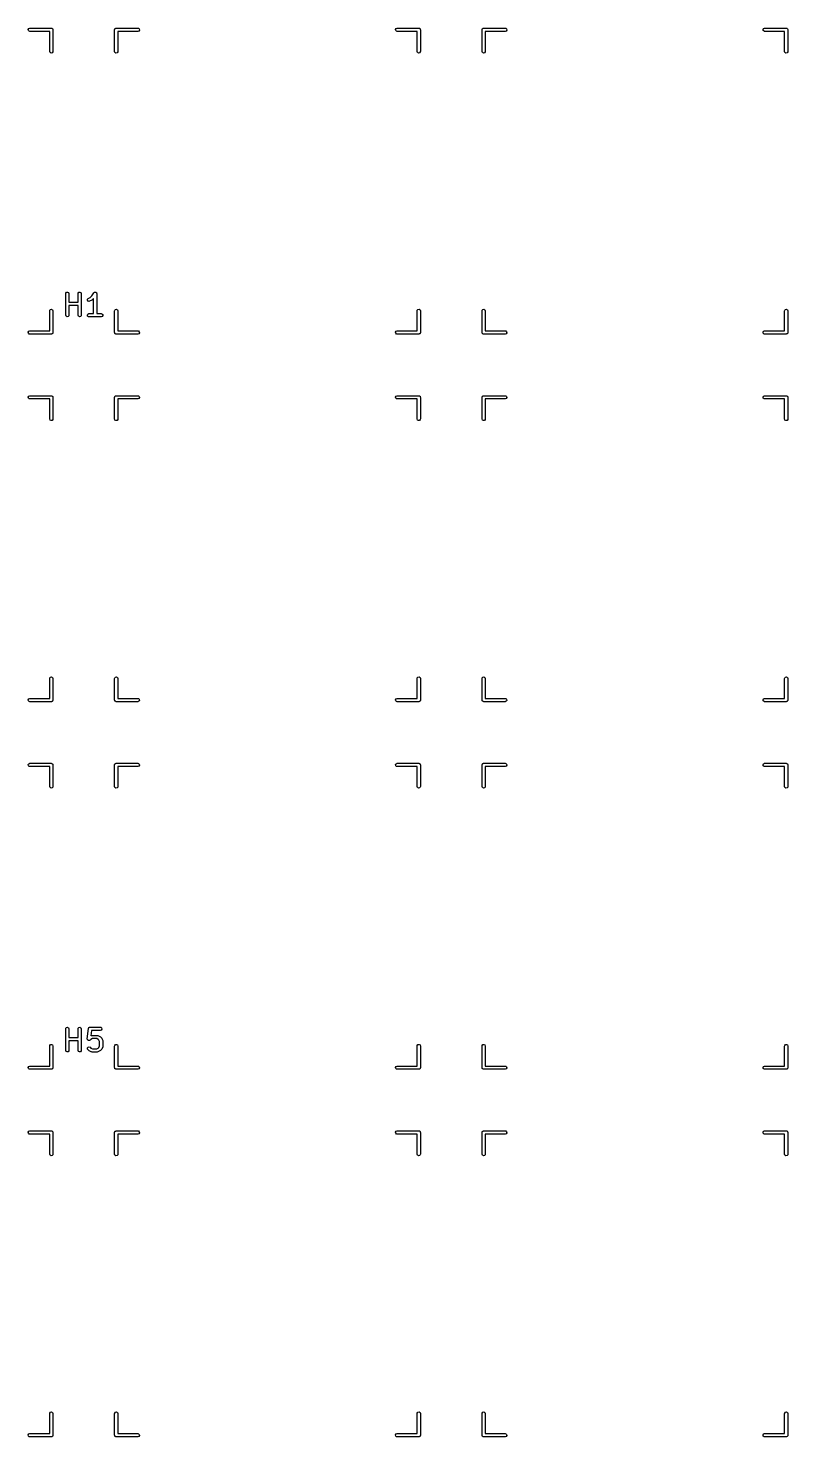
# Model space of a CAD drawing. Extents: x 2.98 to 9.56, y -3.21 to -0.64.
# Drawn here: x 4.835 to 6.218, y -3.207 to -0.642 of the extents above; entities that cross this region are included whole.
import ezdxf

# ---------------------------------------------------------------- set-up
doc = ezdxf.new("R2010")
doc.units = 0
doc.header["$MEASUREMENT"] = 0
doc.layers.add('BLACK', color=7, linetype='CONTINUOUS')

msp = doc.modelspace()

# ---------------------------------------------------------------- linework, layer by layer
at = {"layer": 'BLACK', "linetype": 'CONTINUOUS'}
for p, q in [((4.83469, -0.644172), (4.8357, -0.642423)), ((4.83504, -0.646161), (4.83469, -0.644172)), ((4.83659, -0.647459), (4.83504, -0.646161)), ((4.8357, -0.642423), (4.8376, -0.641732)), ((4.8376, -0.647637), (4.83659, -0.647459)), ((4.8376, -0.641732), (4.87697, -0.641732)), ((4.87401, -0.647637), (4.8376, -0.647637)), ((4.87401, -0.684055), (4.87401, -0.647637)), ((4.87697, -0.641732), (4.87735, -0.641799)), ((4.87735, -0.641799), (4.87748, -0.641777)), ((4.87748, -0.641777), (4.87759, -0.641842)), ((4.87759, -0.641842), (4.87798, -0.64191)), ((4.87798, -0.64191), (4.87856, -0.642403)), ((4.87856, -0.642403), (4.87923, -0.642787)), ((4.87923, -0.642787), (4.87932, -0.643037)), ((4.87932, -0.643037), (4.87952, -0.643208)), ((4.87952, -0.643208), (4.87966, -0.643964)), ((4.87966, -0.643964), (4.87992, -0.644685)), ((4.87992, -0.644685), (4.87992, -0.684055)), ((4.99212, -0.644685), (4.99219, -0.644301)), ((4.99212, -0.684055), (4.99212, -0.644685)), ((4.99217, -0.644172), (4.99223, -0.644058)), ((4.99219, -0.644301), (4.99217, -0.644172)), ((4.99223, -0.644058), (4.9923, -0.643675)), ((4.9923, -0.643675), (4.99279, -0.643087)), ((4.99279, -0.643087), (4.99318, -0.642423)), ((4.99318, -0.642423), (4.99343, -0.642332)), ((4.99343, -0.642332), (4.9936, -0.642127)), ((4.9936, -0.642127), (4.99436, -0.641994)), ((4.99436, -0.641994), (4.99508, -0.641732)), ((4.99508, -0.641732), (5.03445, -0.641732)), ((5.03445, -0.647637), (4.99803, -0.647637)), ((4.99803, -0.647637), (4.99803, -0.684055)), ((5.03445, -0.641732), (5.03546, -0.64191)), ((5.03634, -0.646947), (5.03445, -0.647637)), ((5.03546, -0.64191), (5.037, -0.643208)), ((5.03735, -0.645197), (5.03634, -0.646947)), ((5.037, -0.643208), (5.03735, -0.645197)), ((5.50398, -0.644172), (5.50499, -0.642423)), ((5.50433, -0.646161), (5.50398, -0.644172)), ((5.50588, -0.647459), (5.50433, -0.646161)), ((5.50499, -0.642423), (5.50689, -0.641732)), ((5.50689, -0.647637), (5.50588, -0.647459)), ((5.50689, -0.641732), (5.54626, -0.641732)), ((5.5433, -0.647637), (5.50689, -0.647637)), ((5.5433, -0.684055), (5.5433, -0.647637)), ((5.54626, -0.641732), (5.54664, -0.641799)), ((5.54664, -0.641799), (5.54677, -0.641777)), ((5.54677, -0.641777), (5.54688, -0.641842)), ((5.54688, -0.641842), (5.54727, -0.64191)), ((5.54727, -0.64191), (5.54785, -0.642403)), ((5.54785, -0.642403), (5.54852, -0.642787)), ((5.54852, -0.642787), (5.54861, -0.643037)), ((5.54861, -0.643037), (5.54881, -0.643208)), ((5.54881, -0.643208), (5.54895, -0.643964)), ((5.54895, -0.643964), (5.54921, -0.644685)), ((5.54921, -0.644685), (5.54921, -0.684055)), ((5.66141, -0.644685), (5.66148, -0.644301)), ((5.66141, -0.684055), (5.66141, -0.644685)), ((5.66146, -0.644172), (5.66152, -0.644058)), ((5.66148, -0.644301), (5.66146, -0.644172)), ((5.66152, -0.644058), (5.66159, -0.643675)), ((5.66159, -0.643675), (5.66209, -0.643087)), ((5.66209, -0.643087), (5.66247, -0.642423)), ((5.66247, -0.642423), (5.66272, -0.642332)), ((5.66272, -0.642332), (5.66289, -0.642127)), ((5.66289, -0.642127), (5.66365, -0.641994)), ((5.66365, -0.641994), (5.66437, -0.641732)), ((5.66437, -0.641732), (5.70374, -0.641732)), ((5.70374, -0.647637), (5.66732, -0.647637)), ((5.66732, -0.647637), (5.66732, -0.684055)), ((5.70374, -0.641732), (5.70475, -0.64191)), ((5.70564, -0.646947), (5.70374, -0.647637)), ((5.70475, -0.64191), (5.70629, -0.643208)), ((5.70665, -0.645197), (5.70564, -0.646947)), ((5.70629, -0.643208), (5.70665, -0.645197)), ((6.17327, -0.644172), (6.17428, -0.642423)), ((6.17362, -0.646161), (6.17327, -0.644172)), ((6.17517, -0.647459), (6.17362, -0.646161)), ((6.17428, -0.642423), (6.17618, -0.641732)), ((6.17618, -0.647637), (6.17517, -0.647459)), ((6.17618, -0.641732), (6.21555, -0.641732)), ((6.2126, -0.647637), (6.17618, -0.647637)), ((6.2126, -0.684055), (6.2126, -0.647637)), ((6.21555, -0.641732), (6.21593, -0.641799)), ((6.21593, -0.641799), (6.21606, -0.641777)), ((6.21606, -0.641777), (6.21617, -0.641842)), ((6.21617, -0.641842), (6.21656, -0.64191)), ((6.21656, -0.64191), (6.21715, -0.642403)), ((6.21715, -0.642403), (6.21781, -0.642787)), ((6.21781, -0.642787), (6.2179, -0.643037)), ((6.2179, -0.643037), (6.21811, -0.643208)), ((6.21811, -0.643208), (6.21824, -0.643964)), ((6.21824, -0.643964), (6.2185, -0.644685)), ((6.2185, -0.644685), (6.2185, -0.684055)), ((4.8747, -0.685953), (4.87401, -0.684055)), ((4.87645, -0.686963), (4.8747, -0.685953)), ((4.87844, -0.686612), (4.87645, -0.686963)), ((4.87974, -0.685065), (4.87844, -0.686612)), ((4.87992, -0.684055), (4.87974, -0.685065)), ((4.99281, -0.685953), (4.99212, -0.684055)), ((4.99456, -0.686963), (4.99281, -0.685953)), ((4.99655, -0.686612), (4.99456, -0.686963)), ((4.99785, -0.685065), (4.99655, -0.686612)), ((4.99803, -0.684055), (4.99785, -0.685065)), ((5.544, -0.685953), (5.5433, -0.684055)), ((5.54574, -0.686963), (5.544, -0.685953)), ((5.54773, -0.686612), (5.54574, -0.686963)), ((5.54903, -0.685065), (5.54773, -0.686612)), ((5.54921, -0.684055), (5.54903, -0.685065)), ((5.66211, -0.685953), (5.66141, -0.684055)), ((5.66385, -0.686963), (5.66211, -0.685953)), ((5.66584, -0.686612), (5.66385, -0.686963)), ((5.66714, -0.685065), (5.66584, -0.686612)), ((5.66732, -0.684055), (5.66714, -0.685065)), ((6.21329, -0.685953), (6.2126, -0.684055)), ((6.21504, -0.686963), (6.21329, -0.685953)), ((6.21702, -0.686612), (6.21504, -0.686963)), ((6.21832, -0.685065), (6.21702, -0.686612)), ((6.2185, -0.684055), (6.21832, -0.685065)), ((4.90307, -1.12509), (4.90325, -1.12408)), ((4.90307, -1.16446), (4.90307, -1.12509)), ((4.90325, -1.12408), (4.90455, -1.12254)), ((4.90455, -1.12254), (4.90654, -1.12219)), ((4.90654, -1.12219), (4.90829, -1.1232)), ((4.90829, -1.1232), (4.90898, -1.12509)), ((4.90898, -1.12509), (4.90898, -1.14089)), ((4.92557, -1.12509), (4.92575, -1.12408)), ((4.92557, -1.14089), (4.92557, -1.12509)), ((4.92575, -1.12408), (4.92705, -1.12254)), ((4.92705, -1.12254), (4.92903, -1.12219)), ((4.92903, -1.12219), (4.93078, -1.1232)), ((4.93078, -1.1232), (4.93147, -1.12509)), ((4.93147, -1.12509), (4.93147, -1.16446)), ((4.9506, -1.12884), (4.95419, -1.12346)), ((4.95419, -1.12346), (4.9549, -1.12271)), ((4.9549, -1.12271), (4.95506, -1.12267)), ((4.95506, -1.12267), (4.95517, -1.12254)), ((4.95517, -1.12254), (4.95601, -1.12239)), ((4.95601, -1.12239), (4.95683, -1.12215)), ((4.95683, -1.12215), (4.95699, -1.12221)), ((4.95699, -1.12221), (4.95716, -1.12219)), ((4.95716, -1.12219), (4.9579, -1.12261)), ((4.9579, -1.12261), (4.95868, -1.12296)), ((4.95868, -1.12296), (4.95876, -1.12311)), ((4.95876, -1.12311), (4.95891, -1.1232)), ((4.95891, -1.1232), (4.9592, -1.124)), ((4.9592, -1.124), (4.95958, -1.12477)), ((4.95958, -1.12477), (4.95954, -1.12493)), ((4.95954, -1.12493), (4.9596, -1.12509)), ((4.9596, -1.12509), (4.9596, -1.16151)), ((4.87419, -1.15549), (4.87549, -1.15394)), ((4.87549, -1.15394), (4.87748, -1.15359)), ((4.87748, -1.15359), (4.87923, -1.1546)), ((4.90898, -1.14089), (4.92557, -1.14089)), ((4.92557, -1.14679), (4.90898, -1.14679)), ((4.90898, -1.14679), (4.90898, -1.16446)), ((4.92557, -1.16446), (4.92557, -1.14679)), ((4.94256, -1.13718), (4.94269, -1.13517)), ((4.94377, -1.13881), (4.94256, -1.13718)), ((4.94269, -1.13517), (4.94407, -1.1337)), ((4.94573, -1.13928), (4.94377, -1.13881)), ((4.94407, -1.1337), (4.9474, -1.13204)), ((4.94672, -1.13898), (4.94573, -1.13928)), ((4.95047, -1.13711), (4.94672, -1.13898)), ((4.9474, -1.13204), (4.9506, -1.12884)), ((4.95051, -1.13706), (4.95047, -1.13711)), ((4.95123, -1.13655), (4.95051, -1.13706)), ((4.95369, -1.1341), (4.95123, -1.13655)), ((4.95369, -1.16151), (4.95369, -1.1341)), ((4.9923, -1.15549), (4.9936, -1.15394)), ((4.9936, -1.15394), (4.99559, -1.15359)), ((4.99559, -1.15359), (4.99734, -1.1546)), ((5.54348, -1.15549), (5.54478, -1.15394)), ((5.54478, -1.15394), (5.54677, -1.15359)), ((5.54677, -1.15359), (5.54852, -1.1546)), ((5.66159, -1.15549), (5.66289, -1.15394)), ((5.66289, -1.15394), (5.66488, -1.15359)), ((5.66488, -1.15359), (5.66663, -1.1546)), ((6.21277, -1.15549), (6.21407, -1.15394)), ((6.21407, -1.15394), (6.21606, -1.15359)), ((6.21606, -1.15359), (6.21781, -1.1546)), ((4.87401, -1.1565), (4.87419, -1.15549)), ((4.87401, -1.19291), (4.87401, -1.1565)), ((4.87923, -1.1546), (4.87992, -1.1565)), ((4.87992, -1.1565), (4.87992, -1.19587)), ((4.90376, -1.16636), (4.90307, -1.16446)), ((4.90551, -1.16737), (4.90376, -1.16636)), ((4.9075, -1.16702), (4.90551, -1.16737)), ((4.9088, -1.16547), (4.9075, -1.16702)), ((4.90898, -1.16446), (4.9088, -1.16547)), ((4.92626, -1.16636), (4.92557, -1.16446)), ((4.92801, -1.16737), (4.92626, -1.16636)), ((4.93, -1.16702), (4.92801, -1.16737)), ((4.9313, -1.16547), (4.93, -1.16702)), ((4.93147, -1.16446), (4.9313, -1.16547)), ((4.94249, -1.16395), (4.9435, -1.1622)), ((4.94284, -1.16594), (4.94249, -1.16395)), ((4.94439, -1.16724), (4.94284, -1.16594)), ((4.9435, -1.1622), (4.9454, -1.16151)), ((4.9454, -1.16742), (4.94439, -1.16724)), ((4.9454, -1.16151), (4.95369, -1.16151)), ((4.96789, -1.16742), (4.9454, -1.16742)), ((4.9596, -1.16151), (4.96789, -1.16151)), ((4.96789, -1.16151), (4.9689, -1.16169)), ((4.96979, -1.16673), (4.96789, -1.16742)), ((4.9689, -1.16169), (4.97045, -1.16299)), ((4.9708, -1.16498), (4.96979, -1.16673)), ((4.97045, -1.16299), (4.9708, -1.16498)), ((4.99212, -1.1565), (4.9923, -1.15549)), ((4.99212, -1.19587), (4.99212, -1.1565)), ((4.99734, -1.1546), (4.99803, -1.1565)), ((4.99803, -1.1565), (4.99803, -1.19291)), ((5.5433, -1.1565), (5.54348, -1.15549)), ((5.5433, -1.19291), (5.5433, -1.1565)), ((5.54852, -1.1546), (5.54921, -1.1565)), ((5.54921, -1.1565), (5.54921, -1.19587)), ((5.66141, -1.1565), (5.66159, -1.15549)), ((5.66141, -1.19587), (5.66141, -1.1565)), ((5.66663, -1.1546), (5.66732, -1.1565)), ((5.66732, -1.1565), (5.66732, -1.19291)), ((6.2126, -1.1565), (6.21277, -1.15549)), ((6.2126, -1.19291), (6.2126, -1.1565)), ((6.21781, -1.1546), (6.2185, -1.1565)), ((6.2185, -1.1565), (6.2185, -1.19587)), ((4.83469, -1.19535), (4.8357, -1.1936)), ((4.83504, -1.19734), (4.83469, -1.19535)), ((4.83659, -1.19864), (4.83504, -1.19734)), ((4.8357, -1.1936), (4.8376, -1.19291)), ((4.8376, -1.19882), (4.83659, -1.19864)), ((4.8376, -1.19291), (4.87401, -1.19291)), ((4.87697, -1.19882), (4.8376, -1.19882)), ((4.87769, -1.19856), (4.87697, -1.19882)), ((4.87844, -1.19842), (4.87769, -1.19856)), ((4.87861, -1.19822), (4.87844, -1.19842)), ((4.87886, -1.19813), (4.87861, -1.19822)), ((4.87925, -1.19746), (4.87886, -1.19813)), ((4.87974, -1.19688), (4.87925, -1.19746)), ((4.87981, -1.19649), (4.87974, -1.19688)), ((4.87987, -1.19638), (4.87981, -1.19649)), ((4.87992, -1.19587), (4.87985, -1.19625)), ((4.87985, -1.19625), (4.87987, -1.19638)), ((4.99239, -1.19659), (4.99212, -1.19587)), ((4.99252, -1.19734), (4.99239, -1.19659)), ((4.99272, -1.19751), (4.99252, -1.19734)), ((4.99281, -1.19776), (4.99272, -1.19751)), ((4.99348, -1.19815), (4.99281, -1.19776)), ((4.99407, -1.19864), (4.99348, -1.19815)), ((4.99445, -1.19871), (4.99407, -1.19864)), ((4.99456, -1.19877), (4.99445, -1.19871)), ((4.99469, -1.19875), (4.99456, -1.19877)), ((4.99508, -1.19882), (4.99469, -1.19875)), ((5.03445, -1.19882), (4.99508, -1.19882)), ((4.99803, -1.19291), (5.03445, -1.19291)), ((5.03445, -1.19291), (5.03546, -1.19309)), ((5.03634, -1.19813), (5.03445, -1.19882)), ((5.03546, -1.19309), (5.037, -1.19439)), ((5.03735, -1.19638), (5.03634, -1.19813)), ((5.037, -1.19439), (5.03735, -1.19638)), ((5.50398, -1.19535), (5.50499, -1.1936)), ((5.50433, -1.19734), (5.50398, -1.19535)), ((5.50588, -1.19864), (5.50433, -1.19734)), ((5.50499, -1.1936), (5.50689, -1.19291)), ((5.50689, -1.19882), (5.50588, -1.19864)), ((5.50689, -1.19291), (5.5433, -1.19291)), ((5.54626, -1.19882), (5.50689, -1.19882)), ((5.54698, -1.19856), (5.54626, -1.19882)), ((5.54773, -1.19842), (5.54698, -1.19856)), ((5.54791, -1.19822), (5.54773, -1.19842)), ((5.54816, -1.19813), (5.54791, -1.19822)), ((5.54854, -1.19746), (5.54816, -1.19813)), ((5.54903, -1.19688), (5.54854, -1.19746)), ((5.5491, -1.19649), (5.54903, -1.19688)), ((5.54917, -1.19638), (5.5491, -1.19649)), ((5.54921, -1.19587), (5.54914, -1.19625)), ((5.54914, -1.19625), (5.54917, -1.19638)), ((5.66168, -1.19659), (5.66141, -1.19587)), ((5.66181, -1.19734), (5.66168, -1.19659)), ((5.66201, -1.19751), (5.66181, -1.19734)), ((5.66211, -1.19776), (5.66201, -1.19751)), ((5.66277, -1.19815), (5.66211, -1.19776)), ((5.66336, -1.19864), (5.66277, -1.19815)), ((5.66374, -1.19871), (5.66336, -1.19864)), ((5.66385, -1.19877), (5.66374, -1.19871)), ((5.66398, -1.19875), (5.66385, -1.19877)), ((5.66437, -1.19882), (5.66398, -1.19875)), ((5.70374, -1.19882), (5.66437, -1.19882)), ((5.66732, -1.19291), (5.70374, -1.19291)), ((5.70374, -1.19291), (5.70475, -1.19309)), ((5.70564, -1.19813), (5.70374, -1.19882)), ((5.70475, -1.19309), (5.70629, -1.19439)), ((5.70665, -1.19638), (5.70564, -1.19813)), ((5.70629, -1.19439), (5.70665, -1.19638)), ((6.17327, -1.19535), (6.17428, -1.1936)), ((6.17362, -1.19734), (6.17327, -1.19535)), ((6.17517, -1.19864), (6.17362, -1.19734)), ((6.17428, -1.1936), (6.17618, -1.19291)), ((6.17618, -1.19882), (6.17517, -1.19864)), ((6.17618, -1.19291), (6.2126, -1.19291)), ((6.21555, -1.19882), (6.17618, -1.19882)), ((6.21627, -1.19856), (6.21555, -1.19882)), ((6.21702, -1.19842), (6.21627, -1.19856)), ((6.2172, -1.19822), (6.21702, -1.19842)), ((6.21745, -1.19813), (6.2172, -1.19822)), ((6.21783, -1.19746), (6.21745, -1.19813)), ((6.21832, -1.19688), (6.21783, -1.19746)), ((6.21839, -1.19649), (6.21832, -1.19688)), ((6.21846, -1.19638), (6.21839, -1.19649)), ((6.2185, -1.19587), (6.21843, -1.19625)), ((6.21843, -1.19625), (6.21846, -1.19638)), ((4.83469, -1.31346), (4.8357, -1.31171)), ((4.83504, -1.31545), (4.83469, -1.31346)), ((4.83659, -1.31675), (4.83504, -1.31545)), ((4.8357, -1.31171), (4.8376, -1.31102)), ((4.8376, -1.31693), (4.83659, -1.31675)), ((4.8376, -1.31102), (4.87697, -1.31102)), ((4.87401, -1.31693), (4.8376, -1.31693)), ((4.87401, -1.35335), (4.87401, -1.31693)), ((4.87697, -1.31102), (4.87735, -1.31109)), ((4.87735, -1.31109), (4.87748, -1.31107)), ((4.87748, -1.31107), (4.87759, -1.31113)), ((4.87759, -1.31113), (4.87798, -1.3112)), ((4.87798, -1.3112), (4.87856, -1.31169)), ((4.87856, -1.31169), (4.87923, -1.31208)), ((4.87923, -1.31208), (4.87932, -1.31233)), ((4.87932, -1.31233), (4.87952, -1.3125)), ((4.87952, -1.3125), (4.87966, -1.31325)), ((4.87966, -1.31325), (4.87992, -1.31398)), ((4.87992, -1.31398), (4.87992, -1.35335)), ((4.99212, -1.31398), (4.99219, -1.31359)), ((4.99212, -1.35335), (4.99212, -1.31398)), ((4.99217, -1.31346), (4.99223, -1.31335)), ((4.99219, -1.31359), (4.99217, -1.31346)), ((4.99223, -1.31335), (4.9923, -1.31297)), ((4.9923, -1.31297), (4.99279, -1.31238)), ((4.99279, -1.31238), (4.99318, -1.31171)), ((4.99318, -1.31171), (4.99343, -1.31162)), ((4.99343, -1.31162), (4.9936, -1.31142)), ((4.9936, -1.31142), (4.99436, -1.31129)), ((4.99436, -1.31129), (4.99508, -1.31102)), ((4.99508, -1.31102), (5.03445, -1.31102)), ((5.03445, -1.31693), (4.99803, -1.31693)), ((4.99803, -1.31693), (4.99803, -1.35335)), ((5.03445, -1.31102), (5.03546, -1.3112)), ((5.03634, -1.31624), (5.03445, -1.31693)), ((5.03546, -1.3112), (5.037, -1.3125)), ((5.03735, -1.31449), (5.03634, -1.31624)), ((5.037, -1.3125), (5.03735, -1.31449)), ((5.50398, -1.31346), (5.50499, -1.31171)), ((5.50433, -1.31545), (5.50398, -1.31346)), ((5.50588, -1.31675), (5.50433, -1.31545)), ((5.50499, -1.31171), (5.50689, -1.31102)), ((5.50689, -1.31693), (5.50588, -1.31675)), ((5.50689, -1.31102), (5.54626, -1.31102)), ((5.5433, -1.31693), (5.50689, -1.31693)), ((5.5433, -1.35335), (5.5433, -1.31693)), ((5.54626, -1.31102), (5.54664, -1.31109)), ((5.54664, -1.31109), (5.54677, -1.31107)), ((5.54677, -1.31107), (5.54688, -1.31113)), ((5.54688, -1.31113), (5.54727, -1.3112)), ((5.54727, -1.3112), (5.54785, -1.31169)), ((5.54785, -1.31169), (5.54852, -1.31208)), ((5.54852, -1.31208), (5.54861, -1.31233)), ((5.54861, -1.31233), (5.54881, -1.3125)), ((5.54881, -1.3125), (5.54895, -1.31325)), ((5.54895, -1.31325), (5.54921, -1.31398)), ((5.54921, -1.31398), (5.54921, -1.35335)), ((5.66141, -1.31398), (5.66148, -1.31359)), ((5.66141, -1.35335), (5.66141, -1.31398)), ((5.66146, -1.31346), (5.66152, -1.31335)), ((5.66148, -1.31359), (5.66146, -1.31346)), ((5.66152, -1.31335), (5.66159, -1.31297)), ((5.66159, -1.31297), (5.66209, -1.31238)), ((5.66209, -1.31238), (5.66247, -1.31171)), ((5.66247, -1.31171), (5.66272, -1.31162)), ((5.66272, -1.31162), (5.66289, -1.31142)), ((5.66289, -1.31142), (5.66365, -1.31129)), ((5.66365, -1.31129), (5.66437, -1.31102)), ((5.66437, -1.31102), (5.70374, -1.31102)), ((5.70374, -1.31693), (5.66732, -1.31693)), ((5.66732, -1.31693), (5.66732, -1.35335)), ((5.70374, -1.31102), (5.70475, -1.3112)), ((5.70564, -1.31624), (5.70374, -1.31693)), ((5.70475, -1.3112), (5.70629, -1.3125)), ((5.70665, -1.31449), (5.70564, -1.31624)), ((5.70629, -1.3125), (5.70665, -1.31449)), ((6.17327, -1.31346), (6.17428, -1.31171)), ((6.17362, -1.31545), (6.17327, -1.31346)), ((6.17517, -1.31675), (6.17362, -1.31545)), ((6.17428, -1.31171), (6.17618, -1.31102)), ((6.17618, -1.31693), (6.17517, -1.31675)), ((6.17618, -1.31102), (6.21555, -1.31102)), ((6.2126, -1.31693), (6.17618, -1.31693)), ((6.2126, -1.35335), (6.2126, -1.31693)), ((6.21555, -1.31102), (6.21593, -1.31109)), ((6.21593, -1.31109), (6.21606, -1.31107)), ((6.21606, -1.31107), (6.21617, -1.31113)), ((6.21617, -1.31113), (6.21656, -1.3112)), ((6.21656, -1.3112), (6.21715, -1.31169)), ((6.21715, -1.31169), (6.21781, -1.31208)), ((6.21781, -1.31208), (6.2179, -1.31233)), ((6.2179, -1.31233), (6.21811, -1.3125)), ((6.21811, -1.3125), (6.21824, -1.31325)), ((6.21824, -1.31325), (6.2185, -1.31398)), ((6.2185, -1.31398), (6.2185, -1.35335)), ((4.8747, -1.35524), (4.87401, -1.35335)), ((4.87645, -1.35625), (4.8747, -1.35524)), ((4.87844, -1.3559), (4.87645, -1.35625)), ((4.87974, -1.35436), (4.87844, -1.3559)), ((4.87992, -1.35335), (4.87974, -1.35436)), ((4.99281, -1.35524), (4.99212, -1.35335)), ((4.99456, -1.35625), (4.99281, -1.35524)), ((4.99655, -1.3559), (4.99456, -1.35625)), ((4.99785, -1.35436), (4.99655, -1.3559)), ((4.99803, -1.35335), (4.99785, -1.35436)), ((5.544, -1.35524), (5.5433, -1.35335)), ((5.54574, -1.35625), (5.544, -1.35524)), ((5.54773, -1.3559), (5.54574, -1.35625)), ((5.54903, -1.35436), (5.54773, -1.3559)), ((5.54921, -1.35335), (5.54903, -1.35436)), ((5.66211, -1.35524), (5.66141, -1.35335)), ((5.66385, -1.35625), (5.66211, -1.35524)), ((5.66584, -1.3559), (5.66385, -1.35625)), ((5.66714, -1.35436), (5.66584, -1.3559)), ((5.66732, -1.35335), (5.66714, -1.35436)), ((6.21329, -1.35524), (6.2126, -1.35335)), ((6.21504, -1.35625), (6.21329, -1.35524)), ((6.21702, -1.3559), (6.21504, -1.35625)), ((6.21832, -1.35436), (6.21702, -1.3559)), ((6.2185, -1.35335), (6.21832, -1.35436)), ((4.87401, -1.82579), (4.87419, -1.82478)), ((4.87401, -1.8622), (4.87401, -1.82579)), ((4.87419, -1.82478), (4.87549, -1.82323)), ((4.87549, -1.82323), (4.87748, -1.82288)), ((4.87748, -1.82288), (4.87923, -1.82389)), ((4.87923, -1.82389), (4.87992, -1.82579)), ((4.87992, -1.82579), (4.87992, -1.86516)), ((4.99212, -1.82579), (4.9923, -1.82478)), ((4.99212, -1.86516), (4.99212, -1.82579)), ((4.9923, -1.82478), (4.9936, -1.82323)), ((4.9936, -1.82323), (4.99559, -1.82288)), ((4.99559, -1.82288), (4.99734, -1.82389)), ((4.99734, -1.82389), (4.99803, -1.82579)), ((4.99803, -1.82579), (4.99803, -1.8622)), ((5.5433, -1.82579), (5.54348, -1.82478)), ((5.5433, -1.8622), (5.5433, -1.82579)), ((5.54348, -1.82478), (5.54478, -1.82323)), ((5.54478, -1.82323), (5.54677, -1.82288)), ((5.54677, -1.82288), (5.54852, -1.82389)), ((5.54852, -1.82389), (5.54921, -1.82579)), ((5.54921, -1.82579), (5.54921, -1.86516)), ((5.66141, -1.82579), (5.66159, -1.82478)), ((5.66141, -1.86516), (5.66141, -1.82579)), ((5.66159, -1.82478), (5.66289, -1.82323)), ((5.66289, -1.82323), (5.66488, -1.82288)), ((5.66488, -1.82288), (5.66663, -1.82389)), ((5.66663, -1.82389), (5.66732, -1.82579)), ((5.66732, -1.82579), (5.66732, -1.8622)), ((6.2126, -1.82579), (6.21277, -1.82478)), ((6.2126, -1.8622), (6.2126, -1.82579)), ((6.21277, -1.82478), (6.21407, -1.82323)), ((6.21407, -1.82323), (6.21606, -1.82288)), ((6.21606, -1.82288), (6.21781, -1.82389)), ((6.21781, -1.82389), (6.2185, -1.82579)), ((6.2185, -1.82579), (6.2185, -1.86516)), ((4.83469, -1.86464), (4.8357, -1.86289)), ((4.83504, -1.86663), (4.83469, -1.86464)), ((4.83659, -1.86793), (4.83504, -1.86663)), ((4.8357, -1.86289), (4.8376, -1.8622)), ((4.8376, -1.86811), (4.83659, -1.86793)), ((4.8376, -1.8622), (4.87401, -1.8622)), ((4.87697, -1.86811), (4.8376, -1.86811)), ((4.87769, -1.86785), (4.87697, -1.86811)), ((4.87844, -1.86771), (4.87769, -1.86785)), ((4.87861, -1.86751), (4.87844, -1.86771)), ((4.87886, -1.86742), (4.87861, -1.86751)), ((4.87925, -1.86675), (4.87886, -1.86742)), ((4.87974, -1.86617), (4.87925, -1.86675)), ((4.87981, -1.86578), (4.87974, -1.86617)), ((4.87987, -1.86567), (4.87981, -1.86578)), ((4.87992, -1.86516), (4.87985, -1.86554)), ((4.87985, -1.86554), (4.87987, -1.86567)), ((4.99239, -1.86588), (4.99212, -1.86516)), ((4.99252, -1.86663), (4.99239, -1.86588)), ((4.99272, -1.8668), (4.99252, -1.86663)), ((4.99281, -1.86705), (4.99272, -1.8668)), ((4.99348, -1.86744), (4.99281, -1.86705)), ((4.99407, -1.86793), (4.99348, -1.86744)), ((4.99445, -1.868), (4.99407, -1.86793)), ((4.99456, -1.86806), (4.99445, -1.868)), ((4.99469, -1.86804), (4.99456, -1.86806)), ((4.99508, -1.86811), (4.99469, -1.86804)), ((5.03445, -1.86811), (4.99508, -1.86811)), ((4.99803, -1.8622), (5.03445, -1.8622)), ((5.03445, -1.8622), (5.03546, -1.86238)), ((5.03634, -1.86742), (5.03445, -1.86811)), ((5.03546, -1.86238), (5.037, -1.86368)), ((5.03735, -1.86567), (5.03634, -1.86742)), ((5.037, -1.86368), (5.03735, -1.86567)), ((5.50398, -1.86464), (5.50499, -1.86289)), ((5.50433, -1.86663), (5.50398, -1.86464)), ((5.50588, -1.86793), (5.50433, -1.86663)), ((5.50499, -1.86289), (5.50689, -1.8622)), ((5.50689, -1.86811), (5.50588, -1.86793)), ((5.50689, -1.8622), (5.5433, -1.8622)), ((5.54626, -1.86811), (5.50689, -1.86811)), ((5.54698, -1.86785), (5.54626, -1.86811)), ((5.54773, -1.86771), (5.54698, -1.86785)), ((5.54791, -1.86751), (5.54773, -1.86771)), ((5.54816, -1.86742), (5.54791, -1.86751)), ((5.54854, -1.86675), (5.54816, -1.86742)), ((5.54903, -1.86617), (5.54854, -1.86675)), ((5.5491, -1.86578), (5.54903, -1.86617)), ((5.54917, -1.86567), (5.5491, -1.86578)), ((5.54921, -1.86516), (5.54914, -1.86554)), ((5.54914, -1.86554), (5.54917, -1.86567)), ((5.66168, -1.86588), (5.66141, -1.86516)), ((5.66181, -1.86663), (5.66168, -1.86588)), ((5.66201, -1.8668), (5.66181, -1.86663)), ((5.66211, -1.86705), (5.66201, -1.8668)), ((5.66277, -1.86744), (5.66211, -1.86705)), ((5.66336, -1.86793), (5.66277, -1.86744)), ((5.66374, -1.868), (5.66336, -1.86793)), ((5.66385, -1.86806), (5.66374, -1.868)), ((5.66398, -1.86804), (5.66385, -1.86806)), ((5.66437, -1.86811), (5.66398, -1.86804)), ((5.70374, -1.86811), (5.66437, -1.86811)), ((5.66732, -1.8622), (5.70374, -1.8622)), ((5.70374, -1.8622), (5.70475, -1.86238)), ((5.70564, -1.86742), (5.70374, -1.86811)), ((5.70475, -1.86238), (5.70629, -1.86368)), ((5.70665, -1.86567), (5.70564, -1.86742)), ((5.70629, -1.86368), (5.70665, -1.86567)), ((6.17327, -1.86464), (6.17428, -1.86289)), ((6.17362, -1.86663), (6.17327, -1.86464)), ((6.17517, -1.86793), (6.17362, -1.86663)), ((6.17428, -1.86289), (6.17618, -1.8622)), ((6.17618, -1.86811), (6.17517, -1.86793)), ((6.17618, -1.8622), (6.2126, -1.8622)), ((6.21555, -1.86811), (6.17618, -1.86811)), ((6.21627, -1.86785), (6.21555, -1.86811)), ((6.21702, -1.86771), (6.21627, -1.86785)), ((6.2172, -1.86751), (6.21702, -1.86771)), ((6.21745, -1.86742), (6.2172, -1.86751)), ((6.21783, -1.86675), (6.21745, -1.86742)), ((6.21832, -1.86617), (6.21783, -1.86675)), ((6.21839, -1.86578), (6.21832, -1.86617)), ((6.21846, -1.86567), (6.21839, -1.86578)), ((6.2185, -1.86516), (6.21843, -1.86554)), ((6.21843, -1.86554), (6.21846, -1.86567)), ((4.83469, -1.98275), (4.8357, -1.981)), ((4.83504, -1.98474), (4.83469, -1.98275)), ((4.83659, -1.98604), (4.83504, -1.98474)), ((4.8357, -1.981), (4.8376, -1.98031)), ((4.8376, -1.98622), (4.83659, -1.98604)), ((4.8376, -1.98031), (4.87697, -1.98031)), ((4.87401, -1.98622), (4.8376, -1.98622)), ((4.87401, -2.02264), (4.87401, -1.98622)), ((4.87697, -1.98031), (4.87735, -1.98038)), ((4.87735, -1.98038), (4.87748, -1.98036)), ((4.87748, -1.98036), (4.87759, -1.98042)), ((4.87759, -1.98042), (4.87798, -1.98049)), ((4.87798, -1.98049), (4.87856, -1.98099)), ((4.87856, -1.98099), (4.87923, -1.98137)), ((4.87923, -1.98137), (4.87932, -1.98162)), ((4.87932, -1.98162), (4.87952, -1.98179)), ((4.87952, -1.98179), (4.87966, -1.98255)), ((4.87966, -1.98255), (4.87992, -1.98327)), ((4.87992, -1.98327), (4.87992, -2.02264)), ((4.99212, -1.98327), (4.99219, -1.98288)), ((4.99212, -2.02264), (4.99212, -1.98327)), ((4.99217, -1.98275), (4.99223, -1.98264)), ((4.99219, -1.98288), (4.99217, -1.98275)), ((4.99223, -1.98264), (4.9923, -1.98226)), ((4.9923, -1.98226), (4.99279, -1.98167)), ((4.99279, -1.98167), (4.99318, -1.981)), ((4.99318, -1.981), (4.99343, -1.98091)), ((4.99343, -1.98091), (4.9936, -1.98071)), ((4.9936, -1.98071), (4.99436, -1.98058)), ((4.99436, -1.98058), (4.99508, -1.98031)), ((4.99508, -1.98031), (5.03445, -1.98031)), ((5.03445, -1.98622), (4.99803, -1.98622)), ((4.99803, -1.98622), (4.99803, -2.02264)), ((5.03445, -1.98031), (5.03546, -1.98049)), ((5.03634, -1.98553), (5.03445, -1.98622)), ((5.03546, -1.98049), (5.037, -1.98179)), ((5.03735, -1.98378), (5.03634, -1.98553)), ((5.037, -1.98179), (5.03735, -1.98378)), ((5.50398, -1.98275), (5.50499, -1.981)), ((5.50433, -1.98474), (5.50398, -1.98275)), ((5.50588, -1.98604), (5.50433, -1.98474)), ((5.50499, -1.981), (5.50689, -1.98031)), ((5.50689, -1.98622), (5.50588, -1.98604)), ((5.50689, -1.98031), (5.54626, -1.98031)), ((5.5433, -1.98622), (5.50689, -1.98622)), ((5.5433, -2.02264), (5.5433, -1.98622)), ((5.54626, -1.98031), (5.54664, -1.98038)), ((5.54664, -1.98038), (5.54677, -1.98036)), ((5.54677, -1.98036), (5.54688, -1.98042)), ((5.54688, -1.98042), (5.54727, -1.98049)), ((5.54727, -1.98049), (5.54785, -1.98099)), ((5.54785, -1.98099), (5.54852, -1.98137)), ((5.54852, -1.98137), (5.54861, -1.98162)), ((5.54861, -1.98162), (5.54881, -1.98179)), ((5.54881, -1.98179), (5.54895, -1.98255)), ((5.54895, -1.98255), (5.54921, -1.98327)), ((5.54921, -1.98327), (5.54921, -2.02264)), ((5.66141, -1.98327), (5.66148, -1.98288)), ((5.66141, -2.02264), (5.66141, -1.98327)), ((5.66146, -1.98275), (5.66152, -1.98264)), ((5.66148, -1.98288), (5.66146, -1.98275)), ((5.66152, -1.98264), (5.66159, -1.98226)), ((5.66159, -1.98226), (5.66209, -1.98167)), ((5.66209, -1.98167), (5.66247, -1.981)), ((5.66247, -1.981), (5.66272, -1.98091)), ((5.66272, -1.98091), (5.66289, -1.98071)), ((5.66289, -1.98071), (5.66365, -1.98058)), ((5.66365, -1.98058), (5.66437, -1.98031)), ((5.66437, -1.98031), (5.70374, -1.98031)), ((5.70374, -1.98622), (5.66732, -1.98622)), ((5.66732, -1.98622), (5.66732, -2.02264)), ((5.70374, -1.98031), (5.70475, -1.98049)), ((5.70564, -1.98553), (5.70374, -1.98622)), ((5.70475, -1.98049), (5.70629, -1.98179)), ((5.70665, -1.98378), (5.70564, -1.98553)), ((5.70629, -1.98179), (5.70665, -1.98378)), ((6.17327, -1.98275), (6.17428, -1.981)), ((6.17362, -1.98474), (6.17327, -1.98275)), ((6.17517, -1.98604), (6.17362, -1.98474)), ((6.17428, -1.981), (6.17618, -1.98031)), ((6.17618, -1.98622), (6.17517, -1.98604)), ((6.17618, -1.98031), (6.21555, -1.98031)), ((6.2126, -1.98622), (6.17618, -1.98622)), ((6.2126, -2.02264), (6.2126, -1.98622)), ((6.21555, -1.98031), (6.21593, -1.98038)), ((6.21593, -1.98038), (6.21606, -1.98036)), ((6.21606, -1.98036), (6.21617, -1.98042)), ((6.21617, -1.98042), (6.21656, -1.98049)), ((6.21656, -1.98049), (6.21715, -1.98099)), ((6.21715, -1.98099), (6.21781, -1.98137)), ((6.21781, -1.98137), (6.2179, -1.98162)), ((6.2179, -1.98162), (6.21811, -1.98179)), ((6.21811, -1.98179), (6.21824, -1.98255)), ((6.21824, -1.98255), (6.2185, -1.98327)), ((6.2185, -1.98327), (6.2185, -2.02264)), ((4.8747, -2.02453), (4.87401, -2.02264)), ((4.87645, -2.02554), (4.8747, -2.02453)), ((4.87844, -2.02519), (4.87645, -2.02554)), ((4.87974, -2.02365), (4.87844, -2.02519)), ((4.87992, -2.02264), (4.87974, -2.02365)), ((4.99281, -2.02453), (4.99212, -2.02264)), ((4.99456, -2.02554), (4.99281, -2.02453)), ((4.99655, -2.02519), (4.99456, -2.02554)), ((4.99785, -2.02365), (4.99655, -2.02519)), ((4.99803, -2.02264), (4.99785, -2.02365)), ((5.544, -2.02453), (5.5433, -2.02264)), ((5.54574, -2.02554), (5.544, -2.02453)), ((5.54773, -2.02519), (5.54574, -2.02554)), ((5.54903, -2.02365), (5.54773, -2.02519)), ((5.54921, -2.02264), (5.54903, -2.02365)), ((5.66211, -2.02453), (5.66141, -2.02264)), ((5.66385, -2.02554), (5.66211, -2.02453)), ((5.66584, -2.02519), (5.66385, -2.02554)), ((5.66714, -2.02365), (5.66584, -2.02519)), ((5.66732, -2.02264), (5.66714, -2.02365)), ((6.21329, -2.02453), (6.2126, -2.02264)), ((6.21504, -2.02554), (6.21329, -2.02453)), ((6.21702, -2.02519), (6.21504, -2.02554)), ((6.21832, -2.02365), (6.21702, -2.02519)), ((6.2185, -2.02264), (6.21832, -2.02365)), ((4.90325, -2.46267), (4.90455, -2.46112)), ((4.90455, -2.46112), (4.90654, -2.46077)), ((4.90654, -2.46077), (4.90829, -2.46178)), ((4.90829, -2.46178), (4.90898, -2.46368)), ((4.92575, -2.46267), (4.92705, -2.46112)), ((4.92705, -2.46112), (4.92903, -2.46077)), ((4.92903, -2.46077), (4.93078, -2.46178)), ((4.93078, -2.46178), (4.93147, -2.46368)), ((4.94461, -2.46239), (4.94506, -2.46196)), ((4.94506, -2.46196), (4.94537, -2.46141)), ((4.94537, -2.46141), (4.94576, -2.46127)), ((4.94576, -2.46127), (4.94606, -2.46098)), ((4.94606, -2.46098), (4.94668, -2.46094)), ((4.94668, -2.46094), (4.94727, -2.46072)), ((4.94727, -2.46072), (4.96602, -2.46072)), ((4.96602, -2.46072), (4.96703, -2.4609)), ((4.96703, -2.4609), (4.96857, -2.4622)), ((4.96857, -2.4622), (4.96893, -2.46419)), ((4.90307, -2.46368), (4.90325, -2.46267)), ((4.90307, -2.50305), (4.90307, -2.46368)), ((4.90898, -2.46368), (4.90898, -2.47947)), ((4.90898, -2.47947), (4.92557, -2.47947)), ((4.92557, -2.48538), (4.90898, -2.48538)), ((4.90898, -2.48538), (4.90898, -2.50305)), ((4.92557, -2.46368), (4.92575, -2.46267)), ((4.92557, -2.47947), (4.92557, -2.46368)), ((4.92557, -2.50305), (4.92557, -2.48538)), ((4.93147, -2.46368), (4.93147, -2.50305)), ((4.94245, -2.48217), (4.94246, -2.48215)), ((4.94271, -2.48312), (4.94245, -2.48217)), ((4.94246, -2.48213), (4.94433, -2.46338)), ((4.94246, -2.48215), (4.94246, -2.48213)), ((4.94296, -2.48409), (4.94271, -2.48312)), ((4.94297, -2.4841), (4.94296, -2.48409)), ((4.94298, -2.48412), (4.94297, -2.4841)), ((4.94379, -2.48469), (4.94298, -2.48412)), ((4.9446, -2.48527), (4.94379, -2.48469)), ((4.94433, -2.46338), (4.94437, -2.46323)), ((4.94436, -2.46316), (4.94442, -2.46306)), ((4.94437, -2.46323), (4.94436, -2.46316)), ((4.94442, -2.46306), (4.94461, -2.46239)), ((4.94461, -2.48526), (4.9446, -2.48527)), ((4.94463, -2.48528), (4.94461, -2.48526)), ((4.94562, -2.48519), (4.94463, -2.48528)), ((4.94661, -2.48511), (4.94562, -2.48519)), ((4.94662, -2.4851), (4.94661, -2.48511)), ((4.94664, -2.4851), (4.94662, -2.4851)), ((4.94748, -2.48451), (4.94664, -2.4851)), ((4.94902, -2.48297), (4.94748, -2.48451)), ((4.94994, -2.46663), (4.94896, -2.4764)), ((4.94896, -2.4764), (4.9497, -2.47603)), ((4.95172, -2.48163), (4.94902, -2.48297)), ((4.9497, -2.47603), (4.95068, -2.47574)), ((4.96602, -2.46663), (4.94994, -2.46663)), ((4.95068, -2.47574), (4.95085, -2.47578)), ((4.95085, -2.47578), (4.95102, -2.47572)), ((4.95102, -2.47572), (4.96039, -2.47572)), ((4.9597, -2.48163), (4.95172, -2.48163)), ((4.96239, -2.48297), (4.9597, -2.48163)), ((4.96039, -2.47572), (4.9614, -2.4759)), ((4.9614, -2.4759), (4.96154, -2.47601)), ((4.96154, -2.47601), (4.96171, -2.47603)), ((4.96171, -2.47603), (4.96546, -2.47791)), ((4.96359, -2.48417), (4.96239, -2.48297)), ((4.96494, -2.48687), (4.96359, -2.48417)), ((4.96494, -2.49485), (4.96494, -2.48687)), ((4.96546, -2.47791), (4.96617, -2.47843)), ((4.96792, -2.46594), (4.96602, -2.46663)), ((4.96617, -2.47843), (4.96623, -2.47846)), ((4.96623, -2.47846), (4.96811, -2.48033)), ((4.96893, -2.46419), (4.96792, -2.46594)), ((4.96811, -2.48033), (4.96861, -2.48106)), ((4.96861, -2.48106), (4.96866, -2.4811)), ((4.96866, -2.4811), (4.97053, -2.48485)), ((4.97053, -2.48485), (4.97083, -2.48583)), ((4.97083, -2.48583), (4.97078, -2.48601)), ((4.97078, -2.48601), (4.97085, -2.48617)), ((4.97085, -2.48617), (4.97085, -2.49555)), ((4.87401, -2.49508), (4.87419, -2.49407)), ((4.87401, -2.5315), (4.87401, -2.49508)), ((4.87419, -2.49407), (4.87549, -2.49252)), ((4.87549, -2.49252), (4.87748, -2.49217)), ((4.87748, -2.49217), (4.87923, -2.49318)), ((4.87923, -2.49318), (4.87992, -2.49508)), ((4.87992, -2.49508), (4.87992, -2.53445)), ((4.90376, -2.50494), (4.90307, -2.50305)), ((4.90551, -2.50595), (4.90376, -2.50494)), ((4.9075, -2.5056), (4.90551, -2.50595)), ((4.9088, -2.50406), (4.9075, -2.5056)), ((4.90898, -2.50305), (4.9088, -2.50406)), ((4.92626, -2.50494), (4.92557, -2.50305)), ((4.92801, -2.50595), (4.92626, -2.50494)), ((4.93, -2.5056), (4.92801, -2.50595)), ((4.9313, -2.50406), (4.93, -2.5056)), ((4.93147, -2.50305), (4.9313, -2.50406)), ((4.94254, -2.49853), (4.9437, -2.49688)), ((4.94272, -2.50054), (4.94254, -2.49853)), ((4.94331, -2.50138), (4.94272, -2.50054)), ((4.94518, -2.50326), (4.94331, -2.50138)), ((4.9437, -2.49688), (4.94565, -2.49635)), ((4.94524, -2.50329), (4.94518, -2.50326)), ((4.94595, -2.50381), (4.94524, -2.50329)), ((4.94565, -2.49635), (4.94748, -2.49721)), ((4.9497, -2.50569), (4.94595, -2.50381)), ((4.94748, -2.49721), (4.94902, -2.49874)), ((4.94902, -2.49874), (4.95172, -2.50009)), ((4.94987, -2.50571), (4.9497, -2.50569)), ((4.95001, -2.50582), (4.94987, -2.50571)), ((4.95102, -2.506), (4.95001, -2.50582)), ((4.96039, -2.506), (4.95102, -2.506)), ((4.95172, -2.50009), (4.9597, -2.50009)), ((4.9597, -2.50009), (4.96239, -2.49874)), ((4.96056, -2.50594), (4.96039, -2.506)), ((4.96073, -2.50598), (4.96056, -2.50594)), ((4.96171, -2.50569), (4.96073, -2.50598)), ((4.96546, -2.50381), (4.96171, -2.50569)), ((4.96239, -2.49874), (4.96359, -2.49755)), ((4.96359, -2.49755), (4.96494, -2.49485)), ((4.96551, -2.50376), (4.96546, -2.50381)), ((4.96623, -2.50326), (4.96551, -2.50376)), ((4.96811, -2.50138), (4.96623, -2.50326)), ((4.96813, -2.50133), (4.96811, -2.50138)), ((4.96866, -2.50062), (4.96813, -2.50133)), ((4.97053, -2.49687), (4.96866, -2.50062)), ((4.97055, -2.49669), (4.97053, -2.49687)), ((4.97067, -2.49656), (4.97055, -2.49669)), ((4.97085, -2.49555), (4.97067, -2.49656)), ((4.99212, -2.49508), (4.9923, -2.49407)), ((4.99212, -2.53445), (4.99212, -2.49508)), ((4.9923, -2.49407), (4.9936, -2.49252)), ((4.9936, -2.49252), (4.99559, -2.49217)), ((4.99559, -2.49217), (4.99734, -2.49318)), ((4.99734, -2.49318), (4.99803, -2.49508)), ((4.99803, -2.49508), (4.99803, -2.5315)), ((5.5433, -2.49508), (5.54348, -2.49407)), ((5.5433, -2.5315), (5.5433, -2.49508)), ((5.54348, -2.49407), (5.54478, -2.49252)), ((5.54478, -2.49252), (5.54677, -2.49217)), ((5.54677, -2.49217), (5.54852, -2.49318)), ((5.54852, -2.49318), (5.54921, -2.49508)), ((5.54921, -2.49508), (5.54921, -2.53445)), ((5.66141, -2.49508), (5.66159, -2.49407)), ((5.66141, -2.53445), (5.66141, -2.49508)), ((5.66159, -2.49407), (5.66289, -2.49252)), ((5.66289, -2.49252), (5.66488, -2.49217)), ((5.66488, -2.49217), (5.66663, -2.49318)), ((5.66663, -2.49318), (5.66732, -2.49508)), ((5.66732, -2.49508), (5.66732, -2.5315)), ((6.2126, -2.49508), (6.21277, -2.49407)), ((6.2126, -2.5315), (6.2126, -2.49508)), ((6.21277, -2.49407), (6.21407, -2.49252)), ((6.21407, -2.49252), (6.21606, -2.49217)), ((6.21606, -2.49217), (6.21781, -2.49318)), ((6.21781, -2.49318), (6.2185, -2.49508)), ((6.2185, -2.49508), (6.2185, -2.53445)), ((4.83469, -2.53394), (4.8357, -2.53219)), ((4.83504, -2.53592), (4.83469, -2.53394)), ((4.83659, -2.53722), (4.83504, -2.53592)), ((4.8357, -2.53219), (4.8376, -2.5315)), ((4.8376, -2.5374), (4.83659, -2.53722)), ((4.8376, -2.5315), (4.87401, -2.5315)), ((4.87697, -2.5374), (4.8376, -2.5374)), ((4.87769, -2.53714), (4.87697, -2.5374)), ((4.87844, -2.537), (4.87769, -2.53714)), ((4.87861, -2.5368), (4.87844, -2.537)), ((4.87886, -2.53671), (4.87861, -2.5368)), ((4.87925, -2.53605), (4.87886, -2.53671)), ((4.87974, -2.53546), (4.87925, -2.53605)), ((4.87981, -2.53507), (4.87974, -2.53546)), ((4.87987, -2.53496), (4.87981, -2.53507)), ((4.87992, -2.53445), (4.87985, -2.53483)), ((4.87985, -2.53483), (4.87987, -2.53496)), ((4.99239, -2.53517), (4.99212, -2.53445)), ((4.99252, -2.53592), (4.99239, -2.53517)), ((4.99272, -2.5361), (4.99252, -2.53592)), ((4.99281, -2.53635), (4.99272, -2.5361)), ((4.99348, -2.53673), (4.99281, -2.53635)), ((4.99407, -2.53722), (4.99348, -2.53673)), ((4.99445, -2.53729), (4.99407, -2.53722)), ((4.99456, -2.53736), (4.99445, -2.53729)), ((4.99469, -2.53733), (4.99456, -2.53736)), ((4.99508, -2.5374), (4.99469, -2.53733)), ((5.03445, -2.5374), (4.99508, -2.5374)), ((4.99803, -2.5315), (5.03445, -2.5315)), ((5.03445, -2.5315), (5.03546, -2.53167)), ((5.03634, -2.53671), (5.03445, -2.5374)), ((5.03546, -2.53167), (5.037, -2.53297)), ((5.03735, -2.53496), (5.03634, -2.53671)), ((5.037, -2.53297), (5.03735, -2.53496)), ((5.50398, -2.53394), (5.50499, -2.53219)), ((5.50433, -2.53592), (5.50398, -2.53394)), ((5.50588, -2.53722), (5.50433, -2.53592)), ((5.50499, -2.53219), (5.50689, -2.5315)), ((5.50689, -2.5374), (5.50588, -2.53722)), ((5.50689, -2.5315), (5.5433, -2.5315)), ((5.54626, -2.5374), (5.50689, -2.5374)), ((5.54698, -2.53714), (5.54626, -2.5374)), ((5.54773, -2.537), (5.54698, -2.53714)), ((5.54791, -2.5368), (5.54773, -2.537)), ((5.54816, -2.53671), (5.54791, -2.5368)), ((5.54854, -2.53605), (5.54816, -2.53671)), ((5.54903, -2.53546), (5.54854, -2.53605)), ((5.5491, -2.53507), (5.54903, -2.53546)), ((5.54917, -2.53496), (5.5491, -2.53507)), ((5.54921, -2.53445), (5.54914, -2.53483)), ((5.54914, -2.53483), (5.54917, -2.53496)), ((5.66168, -2.53517), (5.66141, -2.53445)), ((5.66181, -2.53592), (5.66168, -2.53517)), ((5.66201, -2.5361), (5.66181, -2.53592)), ((5.66211, -2.53635), (5.66201, -2.5361)), ((5.66277, -2.53673), (5.66211, -2.53635)), ((5.66336, -2.53722), (5.66277, -2.53673)), ((5.66374, -2.53729), (5.66336, -2.53722)), ((5.66385, -2.53736), (5.66374, -2.53729)), ((5.66398, -2.53733), (5.66385, -2.53736)), ((5.66437, -2.5374), (5.66398, -2.53733)), ((5.70374, -2.5374), (5.66437, -2.5374)), ((5.66732, -2.5315), (5.70374, -2.5315)), ((5.70374, -2.5315), (5.70475, -2.53167)), ((5.70564, -2.53671), (5.70374, -2.5374)), ((5.70475, -2.53167), (5.70629, -2.53297)), ((5.70665, -2.53496), (5.70564, -2.53671)), ((5.70629, -2.53297), (5.70665, -2.53496)), ((6.17327, -2.53394), (6.17428, -2.53219)), ((6.17362, -2.53592), (6.17327, -2.53394)), ((6.17517, -2.53722), (6.17362, -2.53592)), ((6.17428, -2.53219), (6.17618, -2.5315)), ((6.17618, -2.5374), (6.17517, -2.53722)), ((6.17618, -2.5315), (6.2126, -2.5315)), ((6.21555, -2.5374), (6.17618, -2.5374)), ((6.21627, -2.53714), (6.21555, -2.5374)), ((6.21702, -2.537), (6.21627, -2.53714)), ((6.2172, -2.5368), (6.21702, -2.537)), ((6.21745, -2.53671), (6.2172, -2.5368)), ((6.21783, -2.53605), (6.21745, -2.53671)), ((6.21832, -2.53546), (6.21783, -2.53605)), ((6.21839, -2.53507), (6.21832, -2.53546)), ((6.21846, -2.53496), (6.21839, -2.53507)), ((6.2185, -2.53445), (6.21843, -2.53483)), ((6.21843, -2.53483), (6.21846, -2.53496)), ((4.83469, -2.65204), (4.8357, -2.6503)), ((4.83504, -2.65403), (4.83469, -2.65204)), ((4.83659, -2.65533), (4.83504, -2.65403)), ((4.8357, -2.6503), (4.8376, -2.6496)), ((4.8376, -2.65551), (4.83659, -2.65533)), ((4.8376, -2.6496), (4.87697, -2.6496)), ((4.87401, -2.65551), (4.8376, -2.65551)), ((4.87401, -2.69193), (4.87401, -2.65551)), ((4.87697, -2.6496), (4.87735, -2.64967)), ((4.87735, -2.64967), (4.87748, -2.64965)), ((4.87748, -2.64965), (4.87759, -2.64972)), ((4.87759, -2.64972), (4.87798, -2.64978)), ((4.87798, -2.64978), (4.87856, -2.65028)), ((4.87856, -2.65028), (4.87923, -2.65066)), ((4.87923, -2.65066), (4.87932, -2.65091)), ((4.87932, -2.65091), (4.87952, -2.65108)), ((4.87952, -2.65108), (4.87966, -2.65184)), ((4.87966, -2.65184), (4.87992, -2.65256)), ((4.87992, -2.65256), (4.87992, -2.69193)), ((4.99212, -2.65256), (4.99219, -2.65217)), ((4.99212, -2.69193), (4.99212, -2.65256)), ((4.99217, -2.65204), (4.99223, -2.65193)), ((4.99219, -2.65217), (4.99217, -2.65204)), ((4.99223, -2.65193), (4.9923, -2.65155)), ((4.9923, -2.65155), (4.99279, -2.65096)), ((4.99279, -2.65096), (4.99318, -2.6503)), ((4.99318, -2.6503), (4.99343, -2.6502)), ((4.99343, -2.6502), (4.9936, -2.65)), ((4.9936, -2.65), (4.99436, -2.64987)), ((4.99436, -2.64987), (4.99508, -2.6496)), ((4.99508, -2.6496), (5.03445, -2.6496)), ((5.03445, -2.65551), (4.99803, -2.65551)), ((4.99803, -2.65551), (4.99803, -2.69193)), ((5.03445, -2.6496), (5.03546, -2.64978)), ((5.03634, -2.65482), (5.03445, -2.65551)), ((5.03546, -2.64978), (5.037, -2.65108)), ((5.03735, -2.65307), (5.03634, -2.65482)), ((5.037, -2.65108), (5.03735, -2.65307)), ((5.50398, -2.65204), (5.50499, -2.6503)), ((5.50433, -2.65403), (5.50398, -2.65204)), ((5.50588, -2.65533), (5.50433, -2.65403)), ((5.50499, -2.6503), (5.50689, -2.6496)), ((5.50689, -2.65551), (5.50588, -2.65533)), ((5.50689, -2.6496), (5.54626, -2.6496)), ((5.5433, -2.65551), (5.50689, -2.65551)), ((5.5433, -2.69193), (5.5433, -2.65551)), ((5.54626, -2.6496), (5.54664, -2.64967)), ((5.54664, -2.64967), (5.54677, -2.64965)), ((5.54677, -2.64965), (5.54688, -2.64972)), ((5.54688, -2.64972), (5.54727, -2.64978)), ((5.54727, -2.64978), (5.54785, -2.65028)), ((5.54785, -2.65028), (5.54852, -2.65066)), ((5.54852, -2.65066), (5.54861, -2.65091)), ((5.54861, -2.65091), (5.54881, -2.65108)), ((5.54881, -2.65108), (5.54895, -2.65184)), ((5.54895, -2.65184), (5.54921, -2.65256)), ((5.54921, -2.65256), (5.54921, -2.69193)), ((5.66141, -2.65256), (5.66148, -2.65217)), ((5.66141, -2.69193), (5.66141, -2.65256)), ((5.66146, -2.65204), (5.66152, -2.65193)), ((5.66148, -2.65217), (5.66146, -2.65204)), ((5.66152, -2.65193), (5.66159, -2.65155)), ((5.66159, -2.65155), (5.66209, -2.65096)), ((5.66209, -2.65096), (5.66247, -2.6503)), ((5.66247, -2.6503), (5.66272, -2.6502)), ((5.66272, -2.6502), (5.66289, -2.65)), ((5.66289, -2.65), (5.66365, -2.64987)), ((5.66365, -2.64987), (5.66437, -2.6496)), ((5.66437, -2.6496), (5.70374, -2.6496)), ((5.70374, -2.65551), (5.66732, -2.65551)), ((5.66732, -2.65551), (5.66732, -2.69193)), ((5.70374, -2.6496), (5.70475, -2.64978)), ((5.70564, -2.65482), (5.70374, -2.65551)), ((5.70475, -2.64978), (5.70629, -2.65108)), ((5.70665, -2.65307), (5.70564, -2.65482)), ((5.70629, -2.65108), (5.70665, -2.65307)), ((6.17327, -2.65204), (6.17428, -2.6503)), ((6.17362, -2.65403), (6.17327, -2.65204)), ((6.17517, -2.65533), (6.17362, -2.65403)), ((6.17428, -2.6503), (6.17618, -2.6496)), ((6.17618, -2.65551), (6.17517, -2.65533)), ((6.17618, -2.6496), (6.21555, -2.6496)), ((6.2126, -2.65551), (6.17618, -2.65551)), ((6.2126, -2.69193), (6.2126, -2.65551)), ((6.21555, -2.6496), (6.21593, -2.64967)), ((6.21593, -2.64967), (6.21606, -2.64965)), ((6.21606, -2.64965), (6.21617, -2.64972)), ((6.21617, -2.64972), (6.21656, -2.64978)), ((6.21656, -2.64978), (6.21715, -2.65028)), ((6.21715, -2.65028), (6.21781, -2.65066)), ((6.21781, -2.65066), (6.2179, -2.65091)), ((6.2179, -2.65091), (6.21811, -2.65108)), ((6.21811, -2.65108), (6.21824, -2.65184)), ((6.21824, -2.65184), (6.2185, -2.65256)), ((6.2185, -2.65256), (6.2185, -2.69193)), ((4.8747, -2.69383), (4.87401, -2.69193)), ((4.87974, -2.69294), (4.87844, -2.69448)), ((4.87992, -2.69193), (4.87974, -2.69294)), ((4.99281, -2.69383), (4.99212, -2.69193)), ((4.99785, -2.69294), (4.99655, -2.69448)), ((4.99803, -2.69193), (4.99785, -2.69294)), ((5.544, -2.69383), (5.5433, -2.69193)), ((5.54903, -2.69294), (5.54773, -2.69448)), ((5.54921, -2.69193), (5.54903, -2.69294)), ((5.66211, -2.69383), (5.66141, -2.69193)), ((5.66714, -2.69294), (5.66584, -2.69448)), ((5.66732, -2.69193), (5.66714, -2.69294)), ((6.21329, -2.69383), (6.2126, -2.69193)), ((6.21832, -2.69294), (6.21702, -2.69448)), ((6.2185, -2.69193), (6.21832, -2.69294)), ((4.87645, -2.69484), (4.8747, -2.69383)), ((4.87844, -2.69448), (4.87645, -2.69484)), ((4.99456, -2.69484), (4.99281, -2.69383)), ((4.99655, -2.69448), (4.99456, -2.69484)), ((5.54574, -2.69484), (5.544, -2.69383)), ((5.54773, -2.69448), (5.54574, -2.69484)), ((5.66385, -2.69484), (5.66211, -2.69383)), ((5.66584, -2.69448), (5.66385, -2.69484)), ((6.21504, -2.69484), (6.21329, -2.69383)), ((6.21702, -2.69448), (6.21504, -2.69484)), ((4.87401, -3.16437), (4.87419, -3.16336)), ((4.87401, -3.20079), (4.87401, -3.16437)), ((4.87419, -3.16336), (4.87549, -3.16181)), ((4.87549, -3.16181), (4.87748, -3.16146)), ((4.87748, -3.16146), (4.87923, -3.16247)), ((4.87923, -3.16247), (4.87992, -3.16437)), ((4.87992, -3.16437), (4.87992, -3.20374)), ((4.99212, -3.16437), (4.9923, -3.16336)), ((4.99212, -3.20374), (4.99212, -3.16437)), ((4.9923, -3.16336), (4.9936, -3.16181)), ((4.9936, -3.16181), (4.99559, -3.16146)), ((4.99559, -3.16146), (4.99734, -3.16247)), ((4.99734, -3.16247), (4.99803, -3.16437)), ((4.99803, -3.16437), (4.99803, -3.20079)), ((5.5433, -3.16437), (5.54348, -3.16336)), ((5.5433, -3.20079), (5.5433, -3.16437)), ((5.54348, -3.16336), (5.54478, -3.16181)), ((5.54478, -3.16181), (5.54677, -3.16146)), ((5.54677, -3.16146), (5.54852, -3.16247)), ((5.54852, -3.16247), (5.54921, -3.16437)), ((5.54921, -3.16437), (5.54921, -3.20374)), ((5.66141, -3.16437), (5.66159, -3.16336)), ((5.66141, -3.20374), (5.66141, -3.16437)), ((5.66159, -3.16336), (5.66289, -3.16181)), ((5.66289, -3.16181), (5.66488, -3.16146)), ((5.66488, -3.16146), (5.66663, -3.16247)), ((5.66663, -3.16247), (5.66732, -3.16437)), ((5.66732, -3.16437), (5.66732, -3.20079)), ((6.2126, -3.16437), (6.21277, -3.16336)), ((6.2126, -3.20079), (6.2126, -3.16437)), ((6.21277, -3.16336), (6.21407, -3.16181)), ((6.21407, -3.16181), (6.21606, -3.16146)), ((6.21606, -3.16146), (6.21781, -3.16247)), ((6.21781, -3.16247), (6.2185, -3.16437)), ((6.2185, -3.16437), (6.2185, -3.20374)), ((4.83469, -3.20323), (4.8357, -3.20148)), ((4.83504, -3.20522), (4.83469, -3.20323)), ((4.83659, -3.20651), (4.83504, -3.20522)), ((4.8357, -3.20148), (4.8376, -3.20079)), ((4.8376, -3.20079), (4.87401, -3.20079)), ((4.87861, -3.20609), (4.87844, -3.2063)), ((4.87886, -3.206), (4.87861, -3.20609)), ((4.87925, -3.20534), (4.87886, -3.206)), ((4.87974, -3.20475), (4.87925, -3.20534)), ((4.87981, -3.20437), (4.87974, -3.20475)), ((4.87987, -3.20425), (4.87981, -3.20437)), ((4.87992, -3.20374), (4.87985, -3.20412)), ((4.87985, -3.20412), (4.87987, -3.20425)), ((4.99239, -3.20446), (4.99212, -3.20374)), ((4.99252, -3.20522), (4.99239, -3.20446)), ((4.99272, -3.20539), (4.99252, -3.20522)), ((4.99281, -3.20564), (4.99272, -3.20539)), ((4.99348, -3.20602), (4.99281, -3.20564)), ((4.99407, -3.20651), (4.99348, -3.20602)), ((4.99803, -3.20079), (5.03445, -3.20079)), ((5.03445, -3.20079), (5.03546, -3.20096)), ((5.03634, -3.206), (5.03445, -3.20669)), ((5.03546, -3.20096), (5.037, -3.20226)), ((5.03735, -3.20425), (5.03634, -3.206)), ((5.037, -3.20226), (5.03735, -3.20425)), ((5.50398, -3.20323), (5.50499, -3.20148)), ((5.50433, -3.20522), (5.50398, -3.20323)), ((5.50588, -3.20651), (5.50433, -3.20522)), ((5.50499, -3.20148), (5.50689, -3.20079)), ((5.50689, -3.20079), (5.5433, -3.20079)), ((5.54791, -3.20609), (5.54773, -3.2063)), ((5.54816, -3.206), (5.54791, -3.20609)), ((5.54854, -3.20534), (5.54816, -3.206)), ((5.54903, -3.20475), (5.54854, -3.20534)), ((5.5491, -3.20437), (5.54903, -3.20475)), ((5.54917, -3.20425), (5.5491, -3.20437)), ((5.54921, -3.20374), (5.54914, -3.20412)), ((5.54914, -3.20412), (5.54917, -3.20425)), ((5.66168, -3.20446), (5.66141, -3.20374)), ((5.66181, -3.20522), (5.66168, -3.20446)), ((5.66201, -3.20539), (5.66181, -3.20522)), ((5.66211, -3.20564), (5.66201, -3.20539)), ((5.66277, -3.20602), (5.66211, -3.20564)), ((5.66336, -3.20651), (5.66277, -3.20602)), ((5.66732, -3.20079), (5.70374, -3.20079)), ((5.70374, -3.20079), (5.70475, -3.20096)), ((5.70564, -3.206), (5.70374, -3.20669)), ((5.70475, -3.20096), (5.70629, -3.20226)), ((5.70665, -3.20425), (5.70564, -3.206)), ((5.70629, -3.20226), (5.70665, -3.20425)), ((6.17327, -3.20323), (6.17428, -3.20148)), ((6.17362, -3.20522), (6.17327, -3.20323)), ((6.17517, -3.20651), (6.17362, -3.20522)), ((6.17428, -3.20148), (6.17618, -3.20079)), ((6.17618, -3.20079), (6.2126, -3.20079)), ((6.2172, -3.20609), (6.21702, -3.2063)), ((6.21745, -3.206), (6.2172, -3.20609)), ((6.21783, -3.20534), (6.21745, -3.206)), ((6.21832, -3.20475), (6.21783, -3.20534)), ((6.21839, -3.20437), (6.21832, -3.20475)), ((6.21846, -3.20425), (6.21839, -3.20437)), ((6.2185, -3.20374), (6.21843, -3.20412)), ((6.21843, -3.20412), (6.21846, -3.20425)), ((4.8376, -3.20669), (4.83659, -3.20651)), ((4.87697, -3.20669), (4.8376, -3.20669)), ((4.87769, -3.20643), (4.87697, -3.20669)), ((4.87844, -3.2063), (4.87769, -3.20643)), ((4.99445, -3.20658), (4.99407, -3.20651)), ((4.99456, -3.20665), (4.99445, -3.20658)), ((4.99469, -3.20662), (4.99456, -3.20665)), ((4.99508, -3.20669), (4.99469, -3.20662)), ((5.03445, -3.20669), (4.99508, -3.20669)), ((5.50689, -3.20669), (5.50588, -3.20651)), ((5.54626, -3.20669), (5.50689, -3.20669)), ((5.54698, -3.20643), (5.54626, -3.20669)), ((5.54773, -3.2063), (5.54698, -3.20643)), ((5.66374, -3.20658), (5.66336, -3.20651)), ((5.66385, -3.20665), (5.66374, -3.20658)), ((5.66398, -3.20662), (5.66385, -3.20665)), ((5.66437, -3.20669), (5.66398, -3.20662)), ((5.70374, -3.20669), (5.66437, -3.20669)), ((6.17618, -3.20669), (6.17517, -3.20651)), ((6.21555, -3.20669), (6.17618, -3.20669)), ((6.21627, -3.20643), (6.21555, -3.20669)), ((6.21702, -3.2063), (6.21627, -3.20643))]:
    msp.add_line(p, q, dxfattribs=at)

doc.saveas('drawing.dxf')
